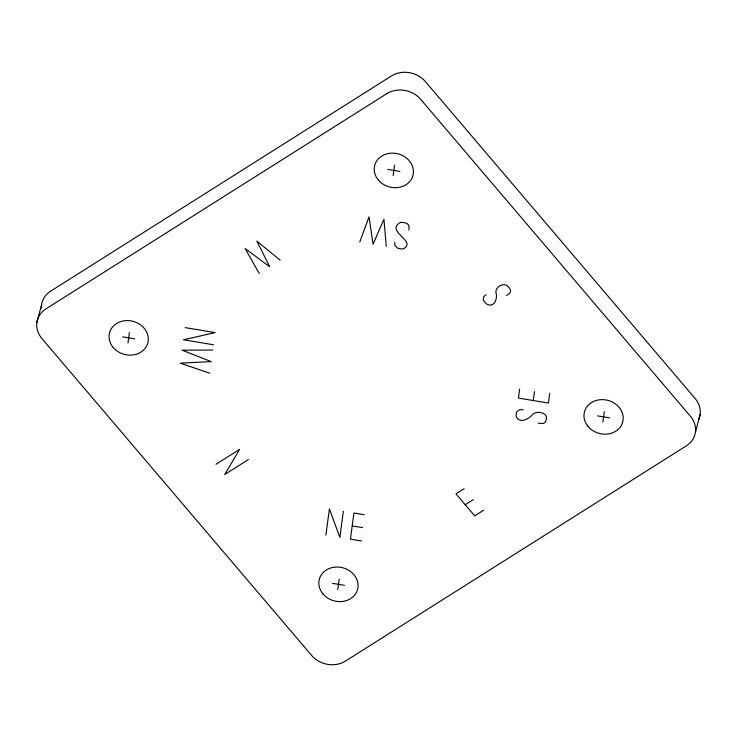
<?xml version="1.0" encoding="UTF-8"?>
<svg xmlns="http://www.w3.org/2000/svg" width="737" height="737" viewBox="0 0 737 737"><rect width="100%" height="100%" fill="white"/><g stroke="black" fill="none" stroke-linecap="round" stroke-linejoin="round"><path stroke-width="1.11" d="M127.98 343.083L129.38 332.636M325.901 535.071L329.393 508.935L339.868 537.393L343.359 511.257M337.749 589.554L339.149 579.098M393.125 175.655L394.525 165.208M394.783 242.307L394.792 245.181L397.022 247.853A11.23 9.701 14.9 0 0 403.379 248.913C417.603 241.137 384.714 231.501 400.421 222.399A11.23 9.701 14.9 0 1 406.778 223.458A4.883 4.219 14.9 0 1 409.026 226.121L408.878 230.064M519.649 389.053L518.443 398.063L548.42 403.056L549.728 393.282M533.247 400.532L534.445 391.522M602.894 422.126L604.294 411.67M36.85 322.576L41.576 304.814M695.424 432.186L700.15 414.424M359.748 241.994L369.034 216.825L373.033 244.205L383.94 219.313L386.271 246.407M215.987 464.273L239.654 449.33L224.711 474.527L248.378 459.575M486.079 294.745L483.785 296.633L483.315 299.775A11.23 9.701 14.9 0 0 487.286 304.436C494.61 307.716 497.853 297.997 495.909 292.396C495.467 287.485 501.952 283.155 506.383 285.21A11.23 9.701 14.9 0 1 510.354 289.871A4.883 4.219 14.9 0 1 509.921 293.022L506.623 295.519M464.135 488.705L455.973 493.854L474.702 515.863L483.564 510.271M465.222 504.725L473.384 499.566M212.79 350.066L182.085 350.158L211.243 361.627L180.344 363.166L209.695 373.217M387.828 169.436L399.822 171.426M185.144 327.615L215.121 332.608L183.513 339.785L213.5 344.778M122.683 336.855L134.678 338.854M597.596 415.898L609.591 417.897M523.196 409.8L519.935 409.606L517.052 411.375A11.23 9.701 14.9 0 0 516.315 416.912C519.972 423.932 529.074 418.994 532.538 414.406C536.204 411.099 543.851 411.725 546.264 416.239A11.23 9.701 14.9 0 1 545.518 421.776A4.883 4.219 14.9 0 1 542.662 423.572L538.157 423.149M364.262 514.739L353.926 513.016L350.434 539.152L361.646 541.013M352.203 525.923L362.54 527.637M332.451 583.326L344.446 585.325M280.189 260.179L256.854 241.073L269.733 266.776L245.089 248.507L259.249 273.399M698.612 419.703A24.358 21.051 14.9 0 0 695.102 398.477L425.396 81.586A24.358 21.051 14.9 0 0 391.476 75.939L50.577 291.207A24.358 21.051 14.9 0 0 41.429 308.14M386.75 93.7L45.851 308.96A24.358 21.051 14.9 0 0 41.898 338.523L311.604 655.414A24.358 21.051 14.9 0 0 345.524 661.061L686.423 445.793A24.358 21.051 14.9 0 0 690.376 416.23L420.68 99.338A24.358 21.051 14.9 0 0 386.75 93.7M323.064 594.04A19.788 17.098 14.9 0 0 356.69 591.857A19.788 17.098 14.9 0 0 335.602 567.085A19.788 17.098 14.9 0 0 323.064 594.04M588.209 426.622A19.788 17.098 14.9 0 0 621.835 424.429A19.788 17.098 14.9 0 0 600.747 399.657A19.788 17.098 14.9 0 0 588.209 426.622M378.44 180.15A19.788 17.098 14.9 0 0 412.066 177.958A19.788 17.098 14.9 0 0 390.978 153.185A19.788 17.098 14.9 0 0 378.44 180.15M113.295 347.578A19.788 17.098 14.9 0 0 146.921 345.386A19.788 17.098 14.9 0 0 125.834 320.613A19.788 17.098 14.9 0 0 113.295 347.578"/></g></svg>
